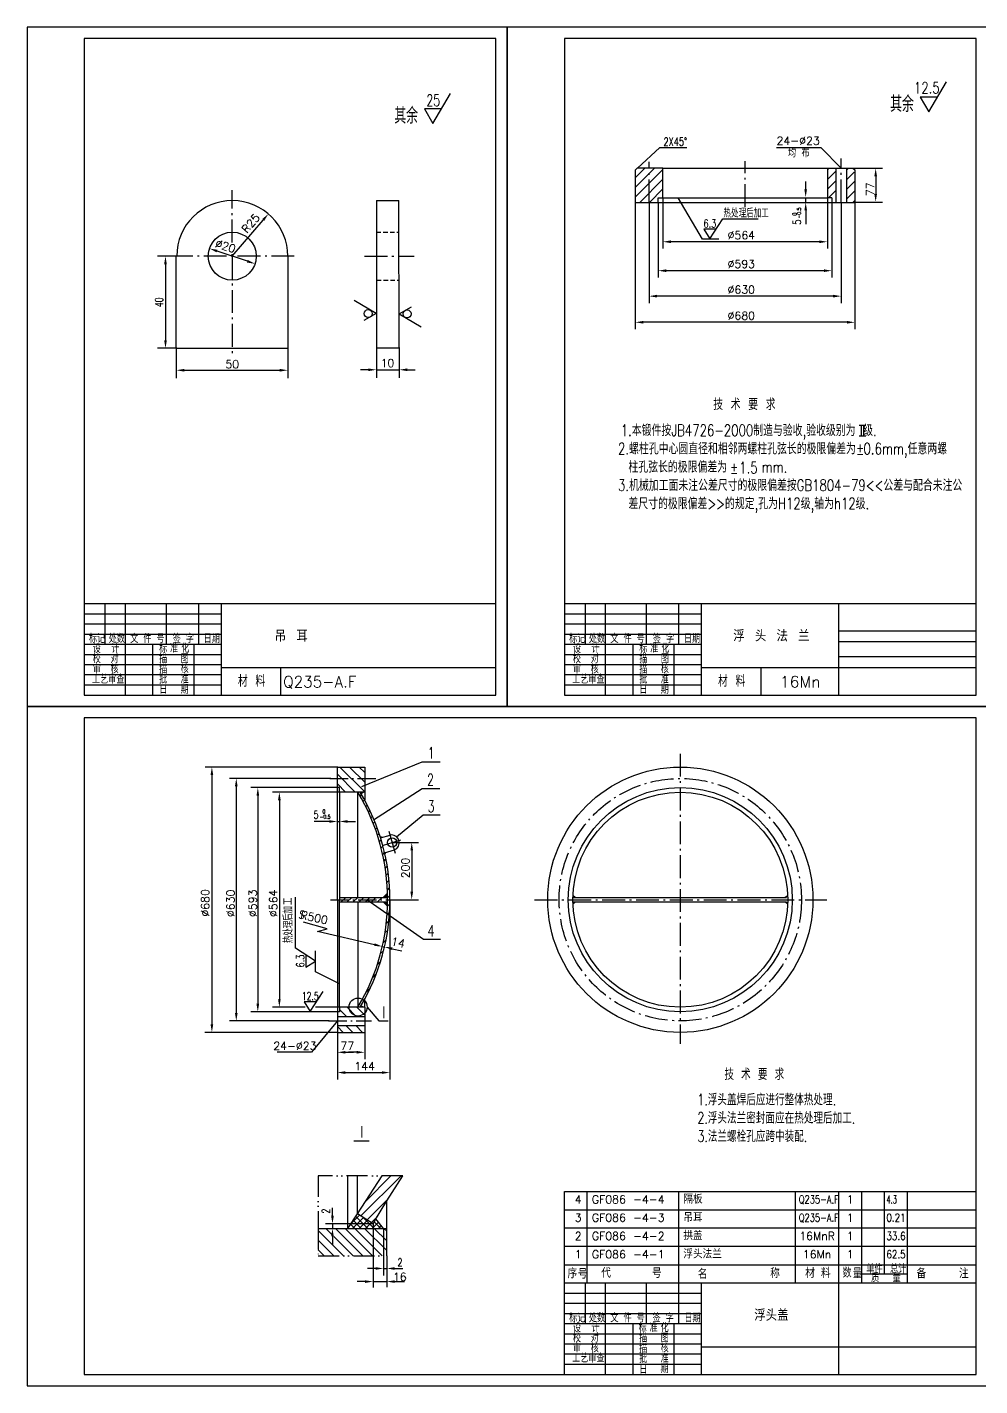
# Model space of a CAD drawing. Extents: x 0 to 2851, y -28 to 1393.
# Drawn here: x 1336 to 1753, y -28 to 566 of the extents above; entities that cross this region are included whole.
import ezdxf
from ezdxf.enums import TextEntityAlignment as Align

# ---------------------------------------------------------------- set-up
doc = ezdxf.new("R2010")
doc.units = 0
doc.header["$LTSCALE"] = 8
doc.header["$MEASUREMENT"] = 0
for name, pattern in [('CENTER', [1.85, 1.25, -0.25, 0.1, -0.25]), ('CENTER1', [1.501, 1, -0.25, 0.001, -0.25]), ('HIDDEN', [0.375, 0.25, -0.125]), ('PHANTOM', [1.902, 1.15, -0.25, 0.001, -0.25, 0.001, -0.25])]:
    doc.linetypes.add(name, pattern=pattern)
doc.layers.get('0').update_dxf_attribs({"linetype": 'CONTINUOUS'})
for name, color, linetype in [('1', 1, 'CONTINUOUS'), ('CC', 3, 'CONTINUOUS'), ('CW', 1, 'CONTINUOUS'), ('DD', 3, 'PHANTOM'), ('HZ', 1, 'CONTINUOUS'), ('X', 3, 'CONTINUOUS'), ('XX', 2, 'HIDDEN'), ('YY', 3, 'CONTINUOUS'), ('ZX', 1, 'CENTER'), ('ZX1', 3, 'CENTER1')]:
    doc.layers.add(name, color=color, linetype=linetype)
doc.styles.add('HZ', font='txt', dxfattribs={"bigfont": 'hztxt'})

# ---------------------------------------------------------------- blocks, each defined once
blk = doc.blocks.new('*X177')
for p, q in [((54.48, 194.49), (62.92, 202.93)), ((54.48, 198.73), (58.68, 202.93)), ((54.48, 190.25), (66.55, 202.31)), ((56.4, 187.93), (66.55, 198.07)), ((60.65, 187.93), (66.55, 193.83))]:
    blk.add_line(p, q)
blk = doc.blocks.new('*X178')
for p, q in [((138.48, 202.12), (139.27, 202.91)), ((138.48, 197.88), (142.2, 201.59)), ((138.48, 193.64), (142.2, 197.35)), ((139.01, 189.93), (142.2, 193.11))]:
    blk.add_line(p, q)
blk = doc.blocks.new('*X179')
for p, q in [((147.04, 202.2), (147.74, 202.89)), ((147.04, 197.96), (150.25, 201.16)), ((147.04, 193.71), (150.49, 197.16)), ((147.04, 189.47), (150.5, 192.93)), ((149.67, 187.86), (150.51, 188.7))]:
    blk.add_line(p, q)
blk = doc.blocks.new('FF1')
at = {"layer": 'HZ', "style": 'HZ', "width": 0.75}
blk.add_text('1.5', height=5, dxfattribs=at).set_placement((102.06, 101.91), align=Align.CENTER)
blk = doc.blocks.new('FDE')
for p, q in [((177.45, 254.93), (185.18, 267.97)), ((181.16, 261.26), (173.77, 261.26)), ((173.77, 261.26), (177.45, 254.93)), ((152.73, 221.27), (152.73, 156.82)), ((162.73, 156.82), (162.63, 221.27)), ((65.22, 156.6), (65.22, 196.88)), ((114, 196.82), (114, 156.82)), ((152.64, 171.81), (143, 177.43)), ((162.71, 171.62), (168.09, 174.69)), ((152.64, 171.81), (147.26, 168.74)), ((162.71, 171.62), (172.35, 165.99)), ((114, 156.82), (114, 156.6))]:
    blk.add_line(p, q)
at = {"linetype": 'Continuous'}
for p, q in [((152.73, 221.17), (162.63, 221.17)), ((65.22, 156.6), (114, 156.6)), ((152.73, 156.82), (162.73, 156.82))]:
    blk.add_line(p, q, dxfattribs=at)
for centre, radius in [((89.71, 196.88), 10.5), ((149.16, 171.77), 1.75), ((166.19, 171.66), 1.75)]:
    blk.add_circle(centre, radius)
blk.add_arc((89.71, 196.88), 24.29, 359.85382, 179.85382)
at = {"layer": 'CC'}
for p, q in [((89.71, 196.88), (103.21, 212.69)), ((96.34, 194.66), (83.07, 199.1)), ((89.62, 196.88), (89.8, 196.88)), ((89.62, 196.88), (89.8, 196.88)), ((89.71, 196.79), (89.71, 196.97)), ((89.71, 196.79), (89.71, 196.97))]:
    blk.add_line(p, q, dxfattribs=at)
at = {"layer": 'CC', "linetype": 'Continuous'}
for p, q in [((65.16, 196.88), (57, 196.88)), ((60.5, 193.38), (60.5, 160.1)), ((65.16, 156.6), (57, 156.6)), ((65.22, 156.9), (65.22, 143.51)), ((114, 156.9), (114, 143.51)), ((152.73, 156.9), (152.73, 143.71)), ((162.73, 156.9), (162.73, 143.71)), ((68.72, 147.01), (110.5, 147.01)), ((149.23, 147.21), (145.73, 147.21)), ((152.73, 147.21), (162.73, 147.21)), ((166.23, 147.21), (169.73, 147.21))]:
    blk.add_line(p, q, dxfattribs=at)
at = {"layer": 'CC'}
for points in [[(103.66, 212.31), (102.77, 213.07), (105.49, 215.35)], [(82.88, 198.55), (83.25, 199.66), (79.75, 200.21)], [(96.16, 194.1), (96.53, 195.21), (99.66, 193.55)]]:
    blk.add_solid(points, dxfattribs=at)
at = {"layer": 'CC', "linetype": 'Continuous'}
for points in [[(61.08, 193.38), (59.91, 193.38), (60.5, 196.88)], [(61.08, 160.1), (59.91, 160.1), (60.5, 156.6)]]:
    blk.add_solid(points, dxfattribs=at)
at = {"layer": 'CC', "linetype": 'HIDDEN'}
for points in [[(68.72, 146.42), (68.72, 147.59), (65.22, 147.01)], [(110.5, 146.42), (110.5, 147.59), (114, 147.01)], [(149.23, 146.63), (149.23, 147.8), (152.73, 147.21)], [(166.23, 146.63), (166.23, 147.8), (162.73, 147.21)]]:
    blk.add_solid(points, dxfattribs=at)
at = {"layer": 'XX', "linetype": 'HIDDEN'}
for p, q in [((152.73, 207.38), (162.65, 207.38)), ((152.85, 186.38), (162.68, 186.38))]:
    blk.add_line(p, q, dxfattribs=at)
at = {"layer": 'XX'}
blk.add_line((89.62, 196.88), (89.8, 196.88), dxfattribs=at)
at = {"layer": 'ZX'}
for p, q in [((89.71, 202.85), (89.71, 225.75)), ((116.85, 196.88), (60.92, 196.88)), ((89.71, 196.88), (89.71, 197.74)), ((89.71, 196.88), (89.71, 153.65)), ((147.53, 196.88), (169.26, 196.88))]:
    blk.add_line(p, q, dxfattribs=at)
at = {"style": 'HZ', "width": 0.7}
blk.add_text('25', height=5, dxfattribs=at).set_placement((177.62, 262.53), align=Align.CENTER)
at = {"layer": 'CW', "style": 'HZ', "width": 0.75}
for s, p in [('其', (163.2, 254.82)), ('余', (168.35, 254.82))]:
    blk.add_text(s, height=7, dxfattribs=at).set_placement(p, align=Align.CENTER)
at = {"layer": 'CW', "linetype": 'HIDDEN', "style": 'HZ', "width": 0.7}
blk.add_text('40', height=3.5, rotation=90, dxfattribs=at).set_placement((59.43, 176.71), align=Align.CENTER)
blk = doc.blocks.new('*X166')
at = {"color": 0}
for p, q in [((141.67, 70.96), (145.38, 74.67)), ((142.36, 68.82), (147.09, 73.55)), ((146.14, 68.82), (142.59, 72.37)), ((148.97, 68.82), (143.71, 74.08)), ((145.19, 68.82), (148.8, 72.43)), ((151.8, 68.82), (147.03, 73.59)), ((148.02, 68.82), (153.17, 73.97)), ((150.84, 68.82), (153.63, 71.61)), ((154.63, 68.82), (151.77, 71.67)), ((140.48, 68.82), (140.36, 68.95)), ((143.31, 68.82), (141.47, 70.66)), ((153.67, 68.82), (154.89, 70.04))]:
    blk.add_line(p, q, dxfattribs=at)
blk = doc.blocks.new('*X165')
for p, q in [((101.65, 99), (103.65, 101)), ((104.3, 99), (106.3, 101)), ((106.95, 99), (108.95, 101)), ((109.61, 99), (111.61, 101)), ((112.26, 99), (114.26, 101)), ((114.91, 99), (116.91, 101)), ((117.56, 99), (119.56, 101))]:
    blk.add_line(p, q)
blk = doc.blocks.new('*X163')
for p, q in [((18.71, 5.45), (36.26, 23)), ((20.8, 11.96), (31.84, 23)), ((21.38, 3.71), (30.56, 12.89))]:
    blk.add_line(p, q)
blk = doc.blocks.new('*X164')
for p, q in [((9.98, 45.33), (10.61, 45.97)), ((11.23, 43.05), (11.88, 43.7)), ((12.44, 40.72), (13.1, 41.39)), ((13.58, 38.33), (14.26, 39.01)), ((14.67, 35.88), (15.37, 36.58)), ((15.69, 33.37), (16.41, 34.09)), ((16.66, 30.8), (17.39, 31.53)), ((17.56, 28.16), (18.31, 28.92)), ((18.39, 25.46), (19.16, 26.23)), ((19.14, 22.68), (19.94, 23.47)), ((19.83, 19.83), (20.64, 20.64)), ((20.43, 16.89), (21.27, 17.73)), ((20.94, 13.87), (21.81, 14.73)), ((21.37, 10.76), (22.26, 11.65)), ((21.69, 7.55), (22.61, 8.47)), ((21.9, 4.22), (22.85, 5.18)), ((22, 0.78), (22.98, 1.77)), ((21.77, -6.52), (22.84, -5.45)), ((21.96, -2.79), (22.98, -1.77)), ((21.41, -10.41), (22.53, -9.29)), ((20.04, -18.86), (21.29, -17.6)), ((20.84, -14.51), (22.02, -13.33)), ((18.93, -23.5), (20.28, -22.15)), ((17.44, -28.52), (18.91, -27.06)), ((15.41, -34.09), (17.05, -32.45)), ((12.56, -40.48), (14.48, -38.56))]:
    blk.add_line(p, q)
blk = doc.blocks.new('*X167')
at = {"color": 0}
for p, q in [((138.34, 56.82), (127.28, 67.89)), ((133.11, 66.29), (130.58, 68.82)), ((146.83, 56.82), (134.83, 68.82)), ((151.07, 56.82), (139.07, 68.82)), ((155.31, 56.82), (143.31, 68.82)), ((157.28, 59.1), (147.55, 68.82)), ((157.28, 63.34), (151.8, 68.82)), ((157.28, 67.58), (156.04, 68.82)), ((134.1, 56.82), (127.28, 63.64)), ((129.86, 56.82), (127.28, 59.4)), ((142.58, 56.82), (134.08, 65.32))]:
    blk.add_line(p, q, dxfattribs=at)
blk = doc.blocks.new('*X168')
at = {"color": 0}
for p, q in [((139.69, 161.53), (136.66, 164.57)), ((143.94, 161.53), (139.94, 165.53)), ((147.66, 162.05), (144.18, 165.53)), ((138.21, 154.53), (135.66, 157.08)), ((142.45, 154.53), (139.45, 157.53)), ((146.69, 154.53), (143.69, 157.53))]:
    blk.add_line(p, q, dxfattribs=at)
blk = doc.blocks.new('*X169')
at = {"color": 0}
for p, q in [((143.52, 259.53), (135.66, 267.39)), ((147.66, 259.63), (136.76, 270.53)), ((147.66, 263.88), (141, 270.53)), ((147.66, 268.12), (145.25, 270.53)), ((139.27, 259.53), (135.66, 263.15))]:
    blk.add_line(p, q, dxfattribs=at)
blk = doc.blocks.new('S2')
at = {"layer": 'CC', "style": 'HZ', "width": 0.85}
blk.add_text('S', height=3.5, rotation=345.84652, dxfattribs=at).set_placement((118.72, 204.5))
blk = doc.blocks.new('FTG1')
for p, q in [((135.66, 270.53), (147.66, 270.53)), ((135.66, 261.53), (135.66, 270.53)), ((147.66, 270.53), (147.66, 259.53)), ((136.66, 261.53), (135.66, 261.53)), ((135.66, 212.53), (135.66, 261.53)), ((136.66, 259.53), (136.66, 261.53)), ((136.66, 259.53), (136.66, 212.53)), ((147.66, 259.53), (136.66, 259.53)), ((144.66, 213.67), (144.66, 259.53)), ((147.66, 259.53), (147.66, 256.22)), ((154.56, 239.62), (158.72, 240.81)), ((156.33, 233.09), (160.59, 234.3)), ((117.41, 191.35), (117.41, 213.71)), ((135.66, 212.53), (135.66, 163.79)), ((136.66, 213.53), (157.46, 213.53)), ((136.66, 165.53), (136.66, 212.53)), ((136.66, 211.53), (157.46, 211.53)), ((144.66, 211.65), (144.66, 165.53)), ((238.72, 213.53), (332.16, 213.53)), ((238.72, 211.53), (332.16, 211.53)), ((126.11, 185.64), (117.41, 191.35)), ((121.95, 188.38), (121.95, 183.02)), ((121.95, 183.02), (126.11, 185.64)), ((123.81, 163.65), (129.51, 172.35)), ((121.18, 167.81), (123.81, 163.65)), ((126.55, 167.81), (121.18, 167.81)), ((147.66, 165.53), (147.66, 169.38)), ((135.66, 163.53), (135.66, 161.53)), ((136.66, 163.53), (135.66, 163.53)), ((135.66, 161.53), (135.66, 157.53)), ((135.66, 161.53), (147.66, 161.53)), ((147.66, 165.53), (136.66, 165.53)), ((136.66, 165.53), (136.66, 163.53)), ((147.66, 165.53), (147.66, 161.53)), ((147.66, 161.53), (147.66, 157.53)), ((135.66, 157.53), (135.66, 154.53)), ((135.66, 157.53), (147.66, 157.53)), ((135.66, 154.53), (147.66, 154.53)), ((147.66, 157.53), (147.66, 154.53)), ((142.93, 107.04), (149.64, 107.04)), ((140.28, 68.82), (140.28, 91.82)), ((144.47, 75.26), (155.28, 91.82)), ((144.47, 75.26), (144.48, 91.82)), ((157.28, 80.82), (164.28, 91.82)), ((151.98, 72), (157.28, 80.82)), ((157.28, 68.82), (157.28, 80.82)), ((140.28, 68.82), (144.47, 75.26)), ((151.28, 70.82), (144.47, 75.26)), ((151.98, 72), (151.21, 70.82)), ((155.87, 68.82), (152.55, 72.95)), ((127.28, 68.82), (140.28, 68.82)), ((140.28, 68.82), (157.28, 68.82)), ((157.28, 56.82), (157.28, 68.82))]:
    blk.add_line(p, q)
for centre, radius in [((285.66, 212.53), 58), ((285.66, 212.53), 49), ((285.66, 212.53), 47), ((159.66, 237.53), 2)]:
    blk.add_circle(centre, radius)
for centre, radius, start, end in [((66.2, 212.53), 91.46, 329.07756, 30.92244), ((67.2, 212.53), 91.46, 329.07756, 30.92244), ((159.33, 237.46), 3.4, 291.70928, 100.29072)]:
    blk.add_arc(centre, radius, start, end)
for points in [[(145.66, 259.53), (147.66, 259.53), (146.17, 258.67)], [(154.56, 239.62), (155.69, 239.94), (154.31, 240.4)], [(156.3, 233.08), (157.44, 233.4), (156.5, 232.28)], [(157.46, 213.45), (155.46, 213.54), (157.34, 215.46)], [(238.75, 213.53), (240.25, 213.56), (238.83, 214.62)], [(332.58, 213.53), (331.08, 213.56), (332.5, 214.62)], [(157.46, 211.6), (155.46, 211.5), (157.37, 209.59)], [(238.75, 211.53), (240.25, 211.51), (238.83, 210.45)], [(332.58, 211.53), (331.08, 211.51), (332.5, 210.45)], [(147.66, 165.53), (145.66, 165.53), (146.17, 166.38)], [(145.66, 165.53), (145.66, 165.53), (145.66, 165.53)], [(147.66, 165.53), (145.66, 165.53), (145.66, 165.53)]]:
    blk.add_solid(points)
at = {"layer": 'CC'}
for p, q in [((135.81, 270.53), (77.79, 270.53)), ((80.79, 267.03), (80.79, 158.03)), ((132.79, 265.53), (88.46, 265.53)), ((91.46, 262.03), (91.46, 163.03)), ((135.72, 261.53), (97.88, 261.53)), ((100.88, 258.03), (100.88, 167.04)), ((136.71, 259.53), (107.31, 259.53)), ((110.31, 256.03), (110.31, 169.03)), ((161.51, 240.07), (173.17, 249.6)), ((132.16, 246.73), (125.48, 246.73)), ((135.58, 246.77), (136.7, 246.77)), ((140.16, 246.73), (143.66, 246.73)), ((159.78, 237.55), (171.2, 237.55)), ((168.2, 234.05), (168.2, 216.03)), ((148.6, 212.61), (173.31, 195.22)), ((158.66, 212.47), (158.66, 133.95)), ((161.72, 212.53), (171.2, 212.53)), ((131.27, 199.74), (120.83, 202.75)), ((127.04, 198.58), (131.27, 199.74)), ((151.93, 192.86), (127.04, 198.58)), ((126.18, 181.04), (126.18, 190.13)), ((155.34, 192.08), (156.39, 191.85)), ((159.68, 191.11), (163.85, 190.17)), ((136.67, 175.71), (126.18, 181.04)), ((135.68, 163.53), (97.8, 163.53)), ((121.65, 165.53), (107.31, 165.53)), ((137.8, 165.53), (126.05, 165.53)), ((135.68, 154.53), (77.69, 154.53)), ((132.06, 159.53), (88.46, 159.53)), ((135.66, 159.53), (124.41, 145.82)), ((135.66, 154.47), (135.66, 142.82)), ((147.66, 154.47), (147.66, 142.82)), ((124.41, 145.82), (109.4, 145.82)), ((135.66, 142.76), (135.66, 133.95)), ((139.23, 145.82), (142.73, 145.82)), ((144.09, 145.82), (140.59, 145.82)), ((139.16, 136.95), (155.16, 136.95)), ((133.53, 74.32), (133.53, 77.82)), ((151.21, 70.82), (130.53, 70.82)), ((133.53, 70.82), (133.53, 68.82)), ((151.28, 70.76), (151.28, 43.05)), ((155.87, 68.76), (155.87, 48.3)), ((133.53, 65.32), (133.53, 61.82)), ((157.28, 56.76), (157.28, 43.13)), ((152.37, 51.3), (148.87, 51.3)), ((155.87, 51.3), (157.23, 51.3)), ((160.78, 51.3), (164.28, 51.3)), ((147.78, 45.57), (144.28, 45.57)), ((151.35, 45.57), (157.3, 45.57)), ((160.78, 45.57), (165.07, 45.57))]:
    blk.add_line(p, q, dxfattribs=at)
for points in [[(81.37, 267.03), (80.2, 267.03), (80.79, 270.53)], [(92.05, 262.03), (90.88, 262.03), (91.46, 265.53)], [(101.47, 258.03), (100.3, 258.03), (100.88, 261.53)], [(110.89, 256.03), (109.72, 256.03), (110.31, 259.53)], [(132.16, 246.14), (132.16, 247.31), (135.66, 246.73)], [(140.16, 246.14), (140.16, 247.31), (136.66, 246.73)], [(168.79, 234.05), (167.62, 234.05), (168.2, 237.55)], [(168.79, 216.03), (167.62, 216.03), (168.2, 212.53)], [(152.06, 193.43), (151.8, 192.3), (155.34, 192.08)], [(159.55, 190.54), (159.81, 191.68), (156.27, 191.89)], [(101.47, 167.03), (100.3, 167.03), (100.88, 163.53)], [(110.89, 169.03), (109.72, 169.03), (110.31, 165.53)], [(92.05, 163.03), (90.88, 163.03), (91.46, 159.53)], [(81.37, 158.03), (80.2, 158.03), (80.79, 154.53)], [(139.23, 145.24), (139.23, 146.4), (135.73, 145.82)], [(144.09, 145.24), (144.09, 146.4), (147.59, 145.82)], [(139.16, 136.36), (139.16, 137.53), (135.66, 136.95)], [(155.16, 136.36), (155.16, 137.53), (158.66, 136.95)], [(134.11, 74.32), (132.95, 74.32), (133.53, 70.82)], [(134.11, 65.32), (132.95, 65.32), (133.53, 68.82)], [(152.37, 50.71), (152.37, 51.88), (155.87, 51.3)], [(160.78, 50.71), (160.78, 51.88), (157.28, 51.3)], [(147.78, 44.99), (147.78, 46.15), (151.28, 45.57)], [(160.78, 44.99), (160.78, 46.15), (157.28, 45.57)]]:
    blk.add_solid(points, dxfattribs=at)
at = {"layer": 'DD'}
for p, q in [((127.28, 91.82), (127.28, 68.84)), ((164.28, 91.82), (127.28, 91.82)), ((127.28, 68.84), (127.28, 56.82)), ((127.28, 56.82), (157.28, 56.82))]:
    blk.add_line(p, q, dxfattribs=at)
at = {"layer": 'X'}
for p, q in [((146.4, 262.05), (172.73, 272.75)), ((172.73, 272.75), (180.61, 272.75)), ((151.41, 247.47), (172.73, 261.17)), ((172.73, 261.17), (180.53, 261.17)), ((173.17, 249.6), (180.61, 249.6)), ((173.31, 195.22), (180.76, 195.22)), ((148.68, 165.61), (153.85, 159.54)), ((153.85, 159.54), (157.96, 159.54))]:
    blk.add_line(p, q, dxfattribs=at)
blk.add_circle((144.74, 165.61), 3.94, dxfattribs=at)
at = {"layer": 'ZX'}
for p, q in [((285.66, 276.37), (285.66, 149.46)), ((155.81, 236.43), (163.5, 238.64)), ((161.04, 232.73), (158.25, 242.89)), ((221.91, 212.53), (349.75, 212.53))]:
    blk.add_line(p, q, dxfattribs=at)
blk.add_circle((285.66, 212.53), 53, dxfattribs=at)
at = {"layer": 'ZX1'}
for p, q in [((132.45, 265.53), (152.91, 265.53)), ((132.66, 212.53), (161.66, 212.53)), ((131.85, 159.53), (150.66, 159.53))]:
    blk.add_line(p, q, dxfattribs=at)
blk.add_blockref('S2', (-0.2, 0.07))
at = {"layer": 'YY'}
for name, p in [('*X169', (0, 0)), ('*X164', (135.66, 212.53)), ('*X165', (35.66, 112.53)), ('*X168', (0, 0)), ('*X163', (127.28, 68.82)), ('*X166', (0, 0)), ('*X167', (0, 0))]:
    blk.add_blockref(name, p, dxfattribs=at)
at = {"style": 'HZ', "width": 0.7}
for s, height, p in [('1', 5, (176.74, 274.21)), ('2', 5, (176.39, 262.49)), ('3', 5, (176.73, 250.83)), ('4', 5, (176.65, 196.42)), ('12.5', 3.5, (123.81, 168.64)), ('I', 5, (156, 160.77)), ('I', 5, (146.34, 108.56))]:
    blk.add_text(s, height=height, dxfattribs=at).set_placement(p, align=Align.CENTER)
at = {"style": 'HZ', "width": 0.75}
blk.add_text('6.3', height=3.5, rotation=90, dxfattribs=at).set_placement((121.22, 185.72), align=Align.CENTER)
at = {"layer": 'CW', "style": 'HZ', "width": 0.7}
blk.add_text('5', height=3.5, dxfattribs=at).set_placement((126.36, 247.95), align=Align.CENTER)
for s, height, p in [('-0.5', 1.7, (127.94, 247.94)), ('0', 1.7, (129.18, 250.23)), ('2', 3.5, (162.02, 52.25))]:
    blk.add_text(s, height=height, dxfattribs=at).set_placement(p)
blk.add_text('2', height=3.5, rotation=90, dxfattribs=at).set_placement((132.35, 76.4), align=Align.CENTER)
at = {"layer": 'HZ', "style": 'HZ', "width": 0.7}
for s, p in [('加', (116.01, 208.11)), ('工', (116.01, 211.82)), ('后', (116.01, 204.88)), ('理', (116.09, 201.62)), ('热', (116.09, 195.19)), ('处', (116.09, 198.42))]:
    blk.add_text(s, height=3.5, rotation=90, dxfattribs=at).set_placement(p, align=Align.CENTER)
for s, p in [('       技 术 要 求', (281.2, 133.71)), ('1.浮头盖焊后应进行整体热处理.', (293.19, 122.63)), ('2.浮头法兰密封面应在热处理后加工.', (293.19, 114.63)), ('3.法兰螺栓孔应跨中装配.', (293.19, 106.63))]:
    blk.add_text(s, height=5, dxfattribs=at).set_placement(p)

msp = doc.modelspace()

# ---------------------------------------------------------------- linework, layer by layer
for p, q in [((1361.41, 560.9), (1361.41, 273.9)), ((1541.41, 560.9), (1361.41, 560.9)), ((1541.41, 273.9), (1541.41, 560.9)), ((1571.41, 560.9), (1571.41, 273.9)), ((1751.41, 560.9), (1571.41, 560.9)), ((1751.41, 273.9), (1751.41, 560.9)), ((1730.72, 528.92), (1738.44, 541.96)), ((1727.04, 535.25), (1730.72, 528.92)), ((1734.42, 535.25), (1727.04, 535.25)), ((1602.39, 503.49), (1602.39, 489.3)), ((1603.25, 504.3), (1602.42, 503.49)), ((1614.45, 504.3), (1603.25, 504.3)), ((1614.45, 491.3), (1614.45, 504.3)), ((1614.45, 504.3), (1697.52, 504.3)), ((1690.1, 504.23), (1690.1, 489.3)), ((1694.95, 489.3), (1694.95, 504.23)), ((1697.52, 504.3), (1698.36, 503.49)), ((1698.42, 503.49), (1698.42, 489.24)), ((1602.39, 489.3), (1612.39, 489.3)), ((1612.39, 489.3), (1612.39, 491.3)), ((1612.39, 491.3), (1614.45, 491.3)), ((1614.45, 491.3), (1686.39, 491.3)), ((1688.39, 491.3), (1686.39, 491.3)), ((1688.39, 491.3), (1688.39, 489.3)), ((1688.39, 489.3), (1698.42, 489.3)), ((1634.92, 473.39), (1640.63, 482.09)), ((1640.63, 482.09), (1656.11, 482.09)), ((1637.66, 477.56), (1632.3, 477.56)), ((1632.3, 477.56), (1634.92, 473.39)), ((1361.41, 313.9), (1541.41, 313.9)), ((1370.4, 313.94), (1370.4, 296.14)), ((1379.41, 273.9), (1379.41, 313.94)), ((1397.35, 296.14), (1397.35, 313.94)), ((1411.46, 296.14), (1411.46, 313.94)), ((1421.41, 273.9), (1421.41, 313.9)), ((1571.41, 313.9), (1751.41, 313.9)), ((1580.4, 313.94), (1580.4, 296.14)), ((1589.41, 273.9), (1589.41, 313.94)), ((1607.35, 296.14), (1607.35, 313.94)), ((1621.46, 296.14), (1621.46, 313.94)), ((1631.41, 273.9), (1631.41, 313.9)), ((1691.41, 273.9), (1691.41, 313.9)), ((1361.41, 300.54), (1421.48, 300.54)), ((1571.41, 300.54), (1631.48, 300.54)), ((1691.44, 301.98), (1751.41, 301.98)), ((1361.41, 296.1), (1421.48, 296.1)), ((1391.41, 273.9), (1391.41, 296.14)), ((1409.41, 273.9), (1409.41, 296.14)), ((1571.41, 296.1), (1631.48, 296.1)), ((1601.41, 273.9), (1601.41, 296.14)), ((1619.41, 273.9), (1619.41, 296.14)), ((1421.41, 285.9), (1541.41, 285.9)), ((1447.41, 274.03), (1447.41, 285.9)), ((1631.41, 285.9), (1751.41, 285.9)), ((1657.41, 274.03), (1657.41, 285.9)), ((1691.44, 290.75), (1751.41, 290.75)), ((1361.41, 273.9), (1541.41, 273.9)), ((1571.41, 273.9), (1751.41, 273.9)), ((1751.41, 263.9), (1361.41, 263.9)), ((1361.41, 263.9), (1361.41, -23.1)), ((1751.41, -23.1), (1751.41, 263.9)), ((1571.41, 56.9), (1751.41, 56.9)), ((1571.41, 24.9), (1571.41, 56.9)), ((1581.41, 24.9), (1581.41, 56.9)), ((1621.41, 24.9), (1621.41, 56.9)), ((1672.41, 24.9), (1672.41, 56.9)), ((1691.41, 24.9), (1691.41, 56.9)), ((1701.41, 24.9), (1701.41, 56.9)), ((1711.41, 24.9), (1711.41, 56.9)), ((1721.41, 24.9), (1721.41, 56.9)), ((1571.41, -23.1), (1571.41, 24.92)), ((1571.41, 24.81), (1751.41, 24.81)), ((1581.41, 16.9), (1581.41, 24.9)), ((1621.46, 16.9), (1621.41, 24.9)), ((1672.47, 16.9), (1672.47, 24.9)), ((1691.41, 16.9), (1691.41, 24.9)), ((1701.41, 16.9), (1701.41, 24.9)), ((1711.41, 20.9), (1711.41, 24.9)), ((1721.41, 16.9), (1721.41, 24.9)), ((1571.41, 16.9), (1751.41, 16.9)), ((1580.4, 16.94), (1580.4, -0.86)), ((1589.41, -23.1), (1589.41, 16.94)), ((1607.35, -0.86), (1607.35, 16.94)), ((1621.46, -0.86), (1621.46, 16.94)), ((1631.41, -23.1), (1631.41, 16.9)), ((1691.41, -23.1), (1691.41, 16.9)), ((1571.41, 3.54), (1631.48, 3.54)), ((1571.41, -0.9), (1631.48, -0.9)), ((1601.41, -23.1), (1601.41, -0.86)), ((1619.41, -23.1), (1619.41, -0.86)), ((1631.41, -11.1), (1751.41, -11.1)), ((1361.41, -23.1), (1751.41, -23.1))]:
    msp.add_line(p, q)
for points in [[(1686.39, 504.3), (1686.39, 491.3)], [(1612.39, 489.3), (1688.39, 489.3)]]:
    msp.add_lwpolyline(points)
at = {"layer": '1'}
for p, q in [((1361.41, 309.42), (1421.48, 309.42)), ((1571.41, 309.42), (1631.48, 309.42)), ((1361.41, 304.98), (1421.48, 304.98)), ((1571.41, 304.98), (1631.48, 304.98)), ((1691.44, 297.36), (1751.41, 297.36)), ((1361.41, 291.66), (1421.48, 291.66)), ((1571.41, 291.66), (1631.48, 291.66)), ((1361.41, 287.22), (1421.48, 287.22)), ((1571.41, 287.22), (1631.48, 287.22)), ((1421.48, 282.78), (1361.41, 282.78)), ((1631.48, 282.78), (1571.41, 282.78)), ((1361.41, 278.34), (1421.48, 278.34)), ((1571.41, 278.34), (1631.48, 278.34)), ((1701.41, 20.9), (1721.41, 20.9)), ((1571.41, 12.42), (1631.48, 12.42)), ((1571.41, 7.98), (1631.48, 7.98)), ((1571.41, -5.34), (1631.48, -5.34)), ((1571.41, -9.78), (1631.48, -9.78)), ((1631.48, -14.22), (1571.41, -14.22)), ((1571.41, -18.66), (1631.48, -18.66))]:
    msp.add_line(p, q, dxfattribs=at)
at = {"layer": 'CC'}
for p, q in [((1603.28, 504.3), (1613.1, 513.24)), ((1613.1, 513.24), (1624.95, 513.24)), ((1664.14, 513.29), (1683.58, 513.29)), ((1692.48, 504.3), (1683.58, 513.29)), ((1697.47, 504.3), (1710.53, 504.3)), ((1707.53, 500.68), (1707.53, 492.13)), ((1676.91, 494.99), (1676.91, 498.49)), ((1602.39, 489.3), (1602.39, 433.87)), ((1608.39, 489.3), (1608.39, 445.3)), ((1612.39, 489.3), (1612.39, 456.43)), ((1614.45, 491.23), (1614.45, 469.08)), ((1631.83, 473.25), (1621.11, 491.26)), ((1676.91, 489.29), (1676.91, 491.39)), ((1686.39, 491.23), (1686.39, 469.08)), ((1688.39, 489.3), (1688.39, 456.43)), ((1692.48, 489.3), (1692.48, 445.3)), ((1698.42, 489.24), (1698.42, 433.87)), ((1698.45, 489.35), (1710.53, 489.35)), ((1676.91, 485.79), (1676.91, 479.82)), ((1682.89, 472.08), (1617.5, 472.08)), ((1638.98, 473.25), (1631.83, 473.25)), ((1684.89, 459.43), (1615.42, 459.43)), ((1688.89, 448.3), (1611.29, 448.3)), ((1694.92, 436.87), (1605.06, 436.87))]:
    msp.add_line(p, q, dxfattribs=at)
for points in [[(1708.11, 500.68), (1706.94, 500.68), (1707.53, 504.18)], [(1677.49, 494.99), (1676.33, 494.99), (1676.91, 491.49)], [(1677.49, 485.79), (1676.33, 485.79), (1676.91, 489.29)], [(1708.11, 492.97), (1706.94, 492.97), (1707.53, 489.47)], [(1617.95, 471.49), (1617.95, 472.66), (1614.45, 472.08)], [(1682.89, 471.49), (1682.89, 472.66), (1686.39, 472.08)], [(1615.89, 458.85), (1615.89, 460.02), (1612.39, 459.43)], [(1684.89, 458.85), (1684.89, 460.02), (1688.39, 459.43)], [(1611.89, 447.72), (1611.89, 448.89), (1608.39, 448.3)], [(1688.89, 447.72), (1688.89, 448.89), (1692.39, 448.3)], [(1605.89, 436.29), (1605.89, 437.46), (1602.39, 436.87)], [(1694.92, 436.29), (1694.92, 437.46), (1698.42, 436.87)]]:
    msp.add_solid(points, dxfattribs=at)
at = {"layer": 'CW'}
for p, q in [((1700.23, 391.86), (1703.16, 391.86)), ((1700.23, 387.23), (1703.16, 387.23)), ((1701.18, 391.86), (1701.18, 387.23)), ((1702.19, 391.86), (1702.19, 387.23))]:
    msp.add_line(p, q, dxfattribs=at)
at = {"layer": 'X'}
for p, q in [((1336.41, 565.9), (1336.41, 268.9)), ((1546.41, 565.9), (1336.41, 565.9)), ((1546.41, 268.9), (1546.41, 565.9)), ((1546.41, 565.9), (1546.41, 268.9)), ((1756.41, 565.9), (1546.41, 565.9)), ((1336.41, 268.9), (1546.41, 268.9)), ((1756.41, 268.9), (1336.41, 268.9)), ((1336.41, 268.9), (1336.41, -28.1)), ((1546.41, 268.9), (1756.41, 268.9)), ((1571.41, 48.9), (1751.41, 48.9)), ((1571.41, 40.9), (1751.41, 40.9)), ((1571.41, 32.9), (1751.41, 32.9)), ((1336.41, -28.1), (1756.41, -28.1))]:
    msp.add_line(p, q, dxfattribs=at)
at = {"layer": 'ZX'}
for p, q in [((1608.43, 489.34), (1608.43, 507.01)), ((1650.39, 487.3), (1650.39, 507.3)), ((1692.48, 489.36), (1692.48, 508.42))]:
    msp.add_line(p, q, dxfattribs=at)

# ---------------------------------------------------------------- block references
for name, p in [('FDE', (1336.41, 268.9)), ('FF1', (1549.81, 268.9)), ('FTG1', (1336.41, -28.1))]:
    msp.add_blockref(name, p)
at = {"layer": 'YY'}
for name in ['*X177', '*X178', '*X179']:
    msp.add_blockref(name, (1547.91, 301.37), dxfattribs=at)

# ---------------------------------------------------------------- texts
at = {"style": 'HZ', "width": 0.75}
for s, height, p in [('12.5', 5, (1729.86, 536.91)), ('6.3', 3.5, (1635, 478.29))]:
    msp.add_text(s, height=height, dxfattribs=at).set_placement(p, align=Align.CENTER)
at = {"layer": 'CC', "style": 'HZ'}
for s, p in [('24-%%C23', (1673.61, 514.5)), ('%%C564 ', (1650.31, 473.2)), ('%%C593 ', (1650.31, 460.6)), ('%%C630 ', (1650.31, 449.4)), ('%%C680 ', (1650.31, 438)), ('50', (1426.11, 416.8)), ('10', (1494.01, 417.3)), ('24-%%C23', (1453.51, 118.8)), ('77 ', (1478.01, 118.8)), ('144', (1484.01, 109.9)), ('16', (1499.41, 17.8))]:
    msp.add_text(s, height=3.5, dxfattribs=at).set_placement(p, align=Align.CENTER)
for s, rotation, p in [('77 ', 90, (1706.81, 496.6)), ('R25', 49, (1435.51, 479)), ('%%C20', 342, (1422.61, 468.5)), ('200', 90, (1503.61, 198.3)), ('%%C680 ', 90, (1416.01, 184.6)), ('%%C630 ', 90, (1427.11, 184.4)), ('%%C593 ', 90, (1436.81, 184.4)), ('%%C564 ', 90, (1445.81, 184.4)), ('R500 ', 348, (1463.11, 174.6)), ('14', 348, (1498.31, 164))]:
    msp.add_text(s, height=3.5, rotation=rotation, dxfattribs=at).set_placement(p, align=Align.CENTER)
at = {"layer": 'CW', "style": 'HZ', "width": 0.75}
for s, height, p in [('其', 7, (1716.47, 528.81)), ('余', 7, (1721.62, 528.81)), ('2X45%%D', 3.5, (1619.89, 514.09)), ('均 布', 3.5, (1673.9, 509.04))]:
    msp.add_text(s, height=height, dxfattribs=at).set_placement(p, align=Align.CENTER)
at = {"layer": 'CW', "style": 'HZ'}
for s, height, width, p in [('热处理后加工', 3.5, 0.7, (1640.94, 482.72)), ('%%p', 5, 0.75, (1698.95, 379.11)), ('%%p', 5, 0.75, (1643.85, 370.77)), ('标记', 3.5, 0.75, (1363.46, 296.7)), ('处数', 3.5, 0.75, (1372.06, 296.7)), ('文', 3.5, 0.75, (1381.49, 296.7)), ('件', 3.5, 0.75, (1387.23, 296.7)), ('号', 3.5, 0.75, (1392.97, 296.7)), ('签', 3.5, 0.75, (1400.1, 296.69)), ('字', 3.5, 0.75, (1405.84, 296.7)), ('日期', 3.5, 0.75, (1413.62, 296.7)), ('标记', 3.5, 0.75, (1573.46, 296.7)), ('处数', 3.5, 0.75, (1582.06, 296.7)), ('文', 3.5, 0.75, (1591.49, 296.7)), ('件', 3.5, 0.75, (1597.23, 296.7)), ('号', 3.5, 0.75, (1602.97, 296.7)), ('签', 3.5, 0.75, (1610.1, 296.69)), ('字', 3.5, 0.75, (1615.84, 296.7)), ('日期', 3.5, 0.75, (1623.62, 296.7)), ('校', 3.5, 0.75, (1365.1, 287.92)), ('设', 3.5, 0.75, (1365.1, 292.31)), ('对', 3.5, 0.75, (1372.89, 287.92)), ('计', 3.5, 0.75, (1373.21, 292.31)), ('标', 3.5, 0.75, (1394.14, 292.31)), ('描', 3.5, 0.75, (1394.14, 287.92)), ('准', 3.5, 0.75, (1398.88, 292.44)), ('图', 3.5, 0.75, (1403.56, 287.92)), ('化', 3.5, 0.75, (1403.8, 292.44)), ('校', 3.5, 0.75, (1575.1, 287.92)), ('设', 3.5, 0.75, (1575.1, 292.31)), ('对', 3.5, 0.75, (1582.89, 287.92)), ('计', 3.5, 0.75, (1583.21, 292.31)), ('标', 3.5, 0.75, (1604.14, 292.31)), ('描', 3.5, 0.75, (1604.14, 287.92)), ('准', 3.5, 0.75, (1608.88, 292.44)), ('图', 3.5, 0.75, (1613.56, 287.92)), ('化', 3.5, 0.75, (1613.8, 292.44)), ('审', 3.5, 0.75, (1365.1, 283.35)), ('核', 3.5, 0.75, (1372.89, 283.35)), ('描', 3.5, 0.75, (1394.14, 283.34)), ('核', 3.5, 0.75, (1403.53, 283.53)), ('审', 3.5, 0.75, (1575.1, 283.35)), ('核', 3.5, 0.75, (1582.89, 283.35)), ('描', 3.5, 0.75, (1604.14, 283.34)), ('核', 3.5, 0.75, (1613.53, 283.53)), ('工艺审查', 3.5, 0.75, (1364.75, 278.96)), ('批', 3.5, 0.75, (1394.14, 278.94)), ('准', 3.5, 0.75, (1403.51, 278.95)), ('材 料', 5, 0.75, (1428.57, 277.53)), ('工艺审查', 3.5, 0.75, (1574.75, 278.96)), ('批', 3.5, 0.75, (1604.14, 278.94)), ('准', 3.5, 0.75, (1613.51, 278.95)), ('材 料', 5, 0.75, (1638.57, 277.53)), ('日', 3.5, 0.75, (1394.14, 274.51)), ('期', 3.5, 0.75, (1403.49, 274.55)), ('日', 3.5, 0.75, (1604.14, 274.51)), ('期', 3.5, 0.75, (1613.49, 274.55))]:
    msp.add_text(s, height=height, dxfattribs=dict(at, width=width)).set_placement(p)
at = {"layer": 'CW', "style": 'HZ', "width": 0.75}
for s, p in [('0', (1672.91, 483.52)), ('-0.5', (1674.84, 482.22))]:
    msp.add_text(s, height=1.7, rotation=90, dxfattribs=at).set_placement(p)
msp.add_text('5', height=3.5, rotation=90, dxfattribs=at).set_placement((1674.82, 480.66), align=Align.CENTER)
at = {"layer": 'HZ', "style": 'HZ', "width": 0.75}
for s, height, p in [('       技 术 要 求', 5, (1611.03, 398.52)), ('1.本锻件按JB4726-2000制造与验收,验收级别为 级.', 5, (1596.06, 387.14)), ('2.螺柱孔中心圆直径和相邻两螺柱孔弦长的极限偏差为 0.6mm,任意两螺', 5, (1594.85, 379.14)), ('  柱孔弦长的极限偏差为    mm.', 5, (1592.71, 371.14)), ('3.机械加工面未注公差尺寸的极限偏差按GB1804-79<<公差与配合未注公', 5, (1594.85, 363.14)), ('  差尺寸的极限偏差>>的规定,孔为H12级,轴为h12级.', 5, (1592.71, 355.14)), ('单件', 3.5, (1703.45, 21.16)), ('总计', 3.5, (1713.82, 21.16)), ('序', 4.2, (1572.75, 18.92)), ('号', 4.2, (1577.27, 18.79)), ('代', 4.2, (1587.49, 19.16)), ('号', 4.2, (1609.68, 19.09)), ('名', 4.2, (1629.71, 18.69)), ('称', 4.2, (1661.38, 18.99)), ('材', 4.2, (1676.71, 19.11)), ('料', 4.2, (1683.59, 19.11)), ('数', 3.94, (1693.01, 19.25)), ('量', 3.94, (1697.54, 18.97)), ('质', 3.5, (1705.52, 17.28)), ('量', 3.5, (1714.89, 17.25)), ('备', 4.2, (1725.37, 18.92)), ('注', 4.2, (1743.94, 18.92)), ('标记', 3.5, (1573.46, -0.3)), ('处数', 3.5, (1582.06, -0.3)), ('文', 3.5, (1591.49, -0.3)), ('件', 3.5, (1597.23, -0.3)), ('号', 3.5, (1602.97, -0.3)), ('签', 3.5, (1609.94, -0.31)), ('字', 3.5, (1615.68, -0.3)), ('日期', 3.5, (1623.87, -0.3)), ('校', 3.5, (1575.1, -9.08)), ('设', 3.5, (1575.1, -4.69)), ('对', 3.5, (1582.89, -9.08)), ('计', 3.5, (1583.21, -4.69)), ('标', 3.5, (1603.84, -4.69)), ('描', 3.5, (1604.07, -9.08)), ('准', 3.5, (1608.58, -4.56)), ('化', 3.5, (1613.5, -4.56)), ('图', 3.5, (1613.49, -9.08)), ('审', 3.5, (1575.1, -13.47)), ('核', 3.5, (1582.89, -13.47)), ('描', 3.5, (1604.07, -13.66)), ('核', 3.5, (1613.46, -13.47)), ('工艺审查', 3.5, (1574.75, -17.86)), ('批', 3.5, (1604.07, -18.08)), ('准', 3.5, (1613.44, -18.06)), ('日', 3.5, (1604.07, -22.74)), ('期', 3.5, (1613.42, -22.47))]:
    msp.add_text(s, height=height, dxfattribs=at).set_placement(p)
at = {"layer": 'X', "style": 'HZ'}
for s, height, p in [('吊 耳', 5, (1451.91, 297.3)), ('浮 头 法 兰', 5, (1661.91, 297.3)), ('16Mn', 5, (1674.51, 277.2)), ('1', 3.5, (1696.41, 51.65)), ('1', 3.5, (1696.41, 43.65)), ('16MnR', 3.5, (1681.91, 35.65)), ('1', 3.5, (1696.41, 35.65)), ('16Mn', 3.5, (1681.91, 27.65)), ('1', 3.5, (1696.41, 27.65)), ('浮头盖', 5, (1661.91, 0.3))]:
    msp.add_text(s, height=height, dxfattribs=at).set_placement(p, align=Align.CENTER)
for s, height, width, p, p2 in [('Q235-A.F', 5, 0.914286, (1448.41, 277.2), (1480.41, 277.2)), ('Q235-A.F', 3.5, 0.714286, (1673.91, 51.65), (1691.41, 51.65)), ('4.3  ', 3.5, 0.718303, (1712.21, 51.65), (1720.61, 51.65)), ('Q235-A.F', 3.5, 0.714286, (1673.91, 43.65), (1691.41, 43.65)), ('0.21', 3.5, 0.96, (1712.21, 43.65), (1720.61, 43.65)), ('33.6', 3.5, 0.8, (1712.21, 35.65), (1720.61, 35.65)), ('62.5', 3.5, 0.8, (1712.21, 27.65), (1720.61, 27.65))]:
    msp.add_text(s, height=height, dxfattribs=dict(at, width=width)).set_placement(p, p2, align=Align.FIT)
for s, p in [('4', (1578.91, 51.65)), ('3', (1578.91, 43.65)), ('2', (1578.91, 35.65)), ('1', (1578.91, 27.65))]:
    msp.add_text(s, height=3.5, dxfattribs=at).set_placement(p, align=Align.RIGHT)
for s, p in [('GF086 -4-4', (1583.41, 51.65)), ('隔板', (1623.41, 51.65)), ('GF086 -4-3', (1583.41, 43.65)), ('吊耳', (1623.41, 43.65)), ('GF086 -4-2', (1583.41, 35.65)), ('拱盖', (1623.41, 35.65)), ('GF086 -4-1', (1583.41, 27.65)), ('浮头法兰', (1623.41, 27.65))]:
    msp.add_text(s, height=3.5, dxfattribs=at).set_placement(p)

doc.saveas('drawing.dxf')
